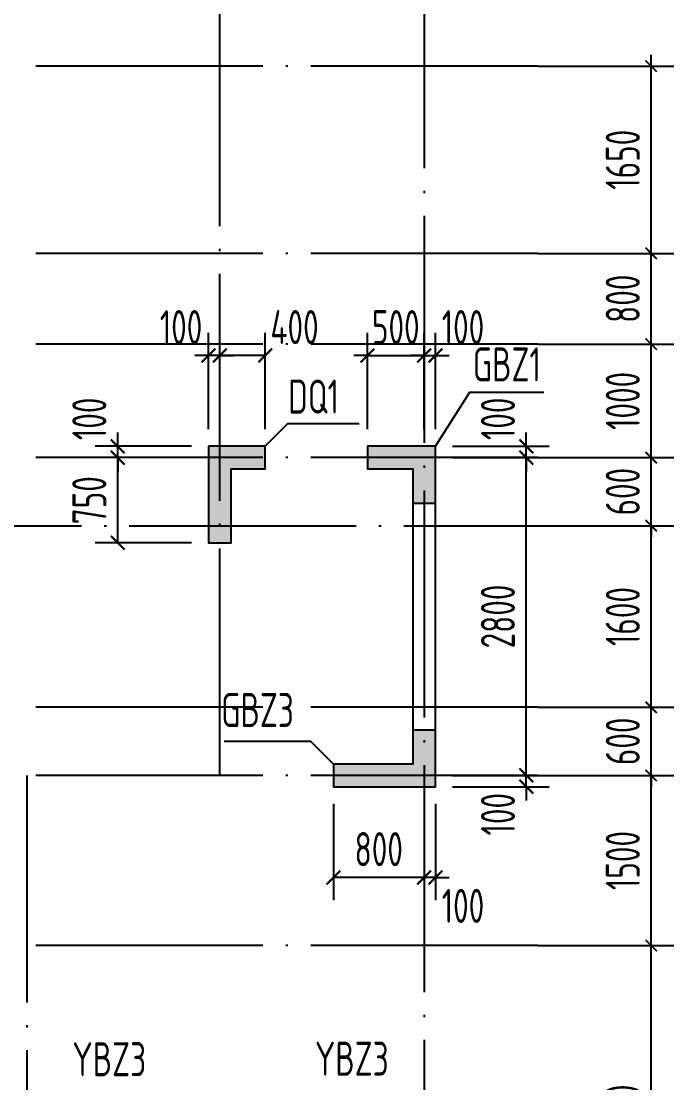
# Model space of a CAD drawing. Extents: x -1307975 to -76406, y -96289 to 379359.
# Drawn here: x -924548 to -918861, y 218360 to 227714 of the extents above; entities that cross this region are included whole.
import ezdxf
from ezdxf.enums import TextEntityAlignment as Align

# ---------------------------------------------------------------- set-up
doc = ezdxf.new("R2010")
doc.units = 0
doc.header["$LTSCALE"] = 1000
doc.linetypes.add('DOTE', pattern=[2.42, 2, -0.2, 0.02, -0.2])
doc.layers.get('0').update_dxf_attribs({"linetype": 'CONTINUOUS'})
doc.layers.get('DEFPOINTS').update_dxf_attribs({"linetype": 'CONTINUOUS'})
for name, color, linetype in [('A-AXIS', 1, 'CONTINUOUS'), ('A-DOTE', 10, 'DOTE'), ('S-Q墙实线', 6, 'CONTINUOUS'), ('S-Q墙标注', 3, 'CONTINUOUS'), ('S-X详图填充', 252, 'CONTINUOUS'), ('S-X详图实线', 4, 'CONTINUOUS'), ('S-Y一般标注', 3, 'CONTINUOUS'), ('S-Z柱编号', 6, 'CONTINUOUS')]:
    doc.layers.add(name, color=color, linetype=linetype)
doc.styles.add('TSSD_DIMENSION', font='Tssdeng.shx', dxfattribs={"width": 0.7, "bigfont": 'tssdchn.shx'})
doc.styles.add('TSSD_REIN', font='tssdeng.shx', dxfattribs={"width": 0.7, "height": 300, "bigfont": 'tssdchn.shx'})
doc.styles.add('结构文字', font='zstxt.shx', dxfattribs={"width": 0.7, "bigfont": 'zshz.shx'})
doc.dimstyles.new('STRUCK', dxfattribs={"dimtxt": 400, "dimasz": 121, "dimexe": 200, "dimexo": 150, "dimgap": 115, "dimtad": 1, "dimdec": 0, "dimdsep": 46, "dimtxsty": '结构文字', "dimblk": 'ARCHTICK', "dimcen": 400, "dimclrd": 3, "dimclre": 3, "dimclrt": 7, "dimadec": 0, "dimazin": 0, "dimtfac": 1, "dimtdec": 0, "dimtix": 1, "dimtmove": 2, "dimatfit": 3, "dimldrblk": '_DIMX', "dimfxl": 1, "dimtolj": 1, "dimtzin": 0, "dimarcsym": 0})
doc.dimstyles.new('TSSD_100_100', dxfattribs={"dimtxt": 300, "dimasz": 100, "dimexe": 100, "dimexo": 250, "dimgap": 100, "dimtad": 1, "dimdec": 0, "dimzin": 0, "dimdsep": 46, "dimtxsty": 'TSSD_DIMENSION', "dimblk": 'ARCHTICK', "dimcen": 0, "dimdle": 100, "dimclrt": 7, "dimadec": 0, "dimazin": 0, "dimtfac": 1, "dimtdec": 0, "dimtix": 1, "dimtmove": 2, "dimatfit": 3, "dimldrblk": 'ARCHTICK', "dimfxl": 1, "dimtolj": 1, "dimtzin": 0, "dimarcsym": 0})

# ---------------------------------------------------------------- blocks, each defined once
blk = doc.blocks.new('_ArchTick')
at = {"color": 0, "linetype": 'ByBlock', "const_width": 0.15}
blk.add_lwpolyline([(-0.5, -0.5), (0.5, 0.5)], dxfattribs=at)
blk = doc.blocks.new('*D315')
at = {"layer": 'DEFPOINTS', "color": 0, "transparency": 16777216}
for p in [(55600, 10900), (56600, 10900), (55600, 9400)]:
    blk.add_point(p, dxfattribs=at)
at = {"layer": 'S-Y一般标注', "color": 0, "lineweight": -2, "transparency": 16777216}
for p, q in [((56600, 9300), (56600, 11000)), ((55850, 10900), (56700, 10900)), ((55850, 9400), (56700, 9400))]:
    blk.add_line(p, q, dxfattribs=at)
at = {"layer": 'S-Y一般标注', "color": 0, "lineweight": -2, "transparency": 16777216, "xscale": 100, "yscale": 100, "zscale": 100}
for p, rotation in [((56600, 10900), 90), ((56600, 9400), 270)]:
    blk.add_blockref('_ArchTick', p, dxfattribs=dict(at, rotation=rotation))
at = {"layer": 'S-Y一般标注', "color": 7, "transparency": 16777216, "insert": (56350, 10150), "char_height": 300, "attachment_point": 5, "rotation": 90, "style": 'TSSD_DIMENSION'}
blk.add_mtext('\\A1;1500', dxfattribs=at)
blk = doc.blocks.new('*D316')
at = {"layer": 'DEFPOINTS', "color": 0, "transparency": 16777216}
for p in [(55600, 11500), (56600, 11500), (55600, 10900)]:
    blk.add_point(p, dxfattribs=at)
at = {"layer": 'S-Y一般标注', "color": 0, "lineweight": -2, "transparency": 16777216}
for p, q in [((56600, 11500), (56600, 11600)), ((55850, 11500), (56700, 11500)), ((56600, 10900), (56600, 11500)), ((55850, 10900), (56700, 10900)), ((56600, 10900), (56600, 10800))]:
    blk.add_line(p, q, dxfattribs=at)
at = {"layer": 'S-Y一般标注', "color": 0, "lineweight": -2, "transparency": 16777216, "xscale": 100, "yscale": 100, "zscale": 100}
for p, rotation in [((56600, 11500), 270), ((56600, 10900), 90)]:
    blk.add_blockref('_ArchTick', p, dxfattribs=dict(at, rotation=rotation))
at = {"layer": 'S-Y一般标注', "color": 7, "transparency": 16777216, "insert": (56350, 11200), "char_height": 300, "attachment_point": 5, "rotation": 90, "style": 'TSSD_DIMENSION'}
blk.add_mtext('\\A1;600', dxfattribs=at)
blk = doc.blocks.new('*D317')
at = {"layer": 'DEFPOINTS', "color": 0, "transparency": 16777216}
for p in [(55600, 13100.3), (56600, 13100.3), (55600, 11500)]:
    blk.add_point(p, dxfattribs=at)
at = {"layer": 'S-Y一般标注', "color": 0, "lineweight": -2, "transparency": 16777216}
for p, q in [((56600, 11400), (56600, 13200.3)), ((55850, 13100.3), (56700, 13100.3)), ((55850, 11500), (56700, 11500))]:
    blk.add_line(p, q, dxfattribs=at)
at = {"layer": 'S-Y一般标注', "color": 0, "lineweight": -2, "transparency": 16777216, "xscale": 100, "yscale": 100, "zscale": 100}
for p, rotation in [((56600, 13100.3), 90), ((56600, 11500), 270)]:
    blk.add_blockref('_ArchTick', p, dxfattribs=dict(at, rotation=rotation))
at = {"layer": 'S-Y一般标注', "color": 7, "transparency": 16777216, "insert": (56350, 12300.2), "char_height": 300, "attachment_point": 5, "rotation": 90, "style": 'TSSD_DIMENSION'}
blk.add_mtext('\\A1;1600', dxfattribs=at)
blk = doc.blocks.new('*D318')
at = {"layer": 'DEFPOINTS', "color": 0, "transparency": 16777216}
for p in [(55600, 13700), (56600, 13700), (55600, 13100.3)]:
    blk.add_point(p, dxfattribs=at)
at = {"layer": 'S-Y一般标注', "color": 0, "lineweight": -2, "transparency": 16777216}
for p, q in [((56600, 13700), (56600, 13800)), ((55850, 13700), (56700, 13700)), ((56600, 13100.3), (56600, 13700)), ((55850, 13100.3), (56700, 13100.3)), ((56600, 13100.3), (56600, 13000.3))]:
    blk.add_line(p, q, dxfattribs=at)
at = {"layer": 'S-Y一般标注', "color": 0, "lineweight": -2, "transparency": 16777216, "xscale": 100, "yscale": 100, "zscale": 100}
for p, rotation in [((56600, 13700), 270), ((56600, 13100.3), 90)]:
    blk.add_blockref('_ArchTick', p, dxfattribs=dict(at, rotation=rotation))
at = {"layer": 'S-Y一般标注', "color": 7, "transparency": 16777216, "insert": (56350, 13400.2), "char_height": 300, "attachment_point": 5, "rotation": 90, "style": 'TSSD_DIMENSION'}
blk.add_mtext('\\A1;600', dxfattribs=at)
blk = doc.blocks.new('*D319')
at = {"layer": 'DEFPOINTS', "color": 0, "transparency": 16777216}
for p in [(55600, 14700), (56600, 14700), (55600, 13700)]:
    blk.add_point(p, dxfattribs=at)
at = {"layer": 'S-Y一般标注', "color": 0, "lineweight": -2, "transparency": 16777216}
for p, q in [((56600, 13600), (56600, 14800)), ((55850, 14700), (56700, 14700)), ((55850, 13700), (56700, 13700))]:
    blk.add_line(p, q, dxfattribs=at)
at = {"layer": 'S-Y一般标注', "color": 0, "lineweight": -2, "transparency": 16777216, "xscale": 100, "yscale": 100, "zscale": 100}
for p, rotation in [((56600, 14700), 90), ((56600, 13700), 270)]:
    blk.add_blockref('_ArchTick', p, dxfattribs=dict(at, rotation=rotation))
at = {"layer": 'S-Y一般标注', "color": 7, "transparency": 16777216, "insert": (56350, 14200), "char_height": 300, "attachment_point": 5, "rotation": 90, "style": 'TSSD_DIMENSION'}
blk.add_mtext('\\A1;1000', dxfattribs=at)
blk = doc.blocks.new('*D320')
at = {"layer": 'DEFPOINTS', "color": 0, "transparency": 16777216}
for p in [(55600, 17150), (57400, 17150), (55600, 4600)]:
    blk.add_point(p, dxfattribs=at)
at = {"layer": 'S-Y一般标注', "color": 0, "lineweight": -2, "transparency": 16777216}
for p, q in [((57400, 4500), (57400, 17250)), ((55850, 17150), (57500, 17150)), ((55850, 4600), (57500, 4600))]:
    blk.add_line(p, q, dxfattribs=at)
at = {"layer": 'S-Y一般标注', "color": 0, "lineweight": -2, "transparency": 16777216, "xscale": 100, "yscale": 100, "zscale": 100}
for p, rotation in [((57400, 17150), 90), ((57400, 4600), 270)]:
    blk.add_blockref('_ArchTick', p, dxfattribs=dict(at, rotation=rotation))
at = {"layer": 'S-Y一般标注', "color": 7, "transparency": 16777216, "insert": (57150, 10875), "char_height": 300, "attachment_point": 5, "rotation": 90, "style": 'TSSD_DIMENSION'}
blk.add_mtext('\\A1;12550', dxfattribs=at)
blk = doc.blocks.new('*D321')
at = {"layer": 'DEFPOINTS', "color": 0, "transparency": 16777216}
for p in [(55600, 15500), (56600, 15500), (55600, 14700)]:
    blk.add_point(p, dxfattribs=at)
at = {"layer": 'S-Y一般标注', "color": 0, "lineweight": -2, "transparency": 16777216}
for p, q in [((56600, 14600), (56600, 15600)), ((55850, 15500), (56700, 15500)), ((55850, 14700), (56700, 14700))]:
    blk.add_line(p, q, dxfattribs=at)
at = {"layer": 'S-Y一般标注', "color": 0, "lineweight": -2, "transparency": 16777216, "xscale": 100, "yscale": 100, "zscale": 100}
for p, rotation in [((56600, 15500), 90), ((56600, 14700), 270)]:
    blk.add_blockref('_ArchTick', p, dxfattribs=dict(at, rotation=rotation))
at = {"layer": 'S-Y一般标注', "color": 7, "transparency": 16777216, "insert": (56350, 15100), "char_height": 300, "attachment_point": 5, "rotation": 90, "style": 'TSSD_DIMENSION'}
blk.add_mtext('\\A1;800', dxfattribs=at)
blk = doc.blocks.new('*D323')
at = {"layer": 'DEFPOINTS', "color": 0, "transparency": 16777216}
for p in [(55600, 9400), (56600, 9400), (55600, 6400)]:
    blk.add_point(p, dxfattribs=at)
at = {"layer": 'S-Y一般标注', "color": 0, "lineweight": -2, "transparency": 16777216}
for p, q in [((56600, 6300), (56600, 9500)), ((55850, 9400), (56700, 9400)), ((55850, 6400), (56700, 6400))]:
    blk.add_line(p, q, dxfattribs=at)
at = {"layer": 'S-Y一般标注', "color": 0, "lineweight": -2, "transparency": 16777216, "xscale": 100, "yscale": 100, "zscale": 100}
for p, rotation in [((56600, 9400), 90), ((56600, 6400), 270)]:
    blk.add_blockref('_ArchTick', p, dxfattribs=dict(at, rotation=rotation))
at = {"layer": 'S-Y一般标注', "color": 7, "transparency": 16777216, "insert": (56350, 7900), "char_height": 300, "attachment_point": 5, "rotation": 90, "style": 'TSSD_DIMENSION'}
blk.add_mtext('\\A1;3000', dxfattribs=at)
blk = doc.blocks.new('*D324')
at = {"layer": 'DEFPOINTS', "color": 0, "transparency": 16777216}
for p in [(55600, 17150), (56600, 17150), (55600, 15500)]:
    blk.add_point(p, dxfattribs=at)
at = {"layer": 'S-Y一般标注', "color": 0, "lineweight": -2, "transparency": 16777216}
for p, q in [((56600, 15400), (56600, 17250)), ((55850, 17150), (56700, 17150)), ((55850, 15500), (56700, 15500))]:
    blk.add_line(p, q, dxfattribs=at)
at = {"layer": 'S-Y一般标注', "color": 0, "lineweight": -2, "transparency": 16777216, "xscale": 100, "yscale": 100, "zscale": 100}
for p, rotation in [((56600, 17150), 90), ((56600, 15500), 270)]:
    blk.add_blockref('_ArchTick', p, dxfattribs=dict(at, rotation=rotation))
at = {"layer": 'S-Y一般标注', "color": 7, "transparency": 16777216, "insert": (56350, 16325), "char_height": 300, "attachment_point": 5, "rotation": 90, "style": 'TSSD_DIMENSION'}
blk.add_mtext('\\A1;1650', dxfattribs=at)
blk = doc.blocks.new('*D1912')
at = {"layer": 'DEFPOINTS', "color": 0, "transparency": 16777216}
for p in [(-920898.4, 221068.3), (-920098.4, 221068.3), (-920898.4, 220968.3)]:
    blk.add_point(p, dxfattribs=at)
at = {"layer": 'S-Q墙标注', "color": 3, "lineweight": -2, "transparency": 16777216}
for p, q in [((-920098.4, 221068.3), (-920098.4, 221189.3)), ((-920748.4, 221068.3), (-919898.4, 221068.3)), ((-920098.4, 220968.3), (-920098.4, 221068.3)), ((-920748.4, 220968.3), (-919898.4, 220968.3)), ((-920098.4, 220968.3), (-920098.4, 220847.3))]:
    blk.add_line(p, q, dxfattribs=at)
at = {"layer": 'S-Q墙标注', "color": 3, "lineweight": -2, "transparency": 16777216, "xscale": 121, "yscale": 121, "zscale": 121}
for p, rotation in [((-920098.4, 221068.3), 270), ((-920098.4, 220968.3), 90)]:
    blk.add_blockref('_ArchTick', p, dxfattribs=dict(at, rotation=rotation))
at = {"layer": 'S-Q墙标注', "color": 7, "transparency": 16777216, "insert": (-920348.4, 220726.3), "char_height": 300, "attachment_point": 5, "rotation": 90, "style": 'TSSD_REIN'}
blk.add_mtext('\\A1;100', dxfattribs=at)
blk = doc.blocks.new('_DIMX')
blk.add_line((-150, 0), (150, 0))
at = {"const_width": 50}
blk.add_lwpolyline([(-70, -70), (70, 70)], dxfattribs=at)
blk = doc.blocks.new('*D1913')
at = {"layer": 'DEFPOINTS', "color": 0, "transparency": 16777216}
for p in [(-920898.4, 223868.3), (-920098.4, 223868.3), (-920898.4, 221068.3)]:
    blk.add_point(p, dxfattribs=at)
at = {"layer": 'S-Q墙标注', "color": 3, "lineweight": -2, "transparency": 16777216}
for p, q in [((-920748.4, 223868.3), (-919898.4, 223868.3)), ((-920098.4, 221068.3), (-920098.4, 223868.3)), ((-920748.4, 221068.3), (-919898.4, 221068.3))]:
    blk.add_line(p, q, dxfattribs=at)
at = {"layer": 'S-Q墙标注', "color": 3, "lineweight": -2, "transparency": 16777216, "xscale": 121, "yscale": 121, "zscale": 121}
for p, rotation in [((-920098.4, 223868.3), 90), ((-920098.4, 221068.3), 270)]:
    blk.add_blockref('_ArchTick', p, dxfattribs=dict(at, rotation=rotation))
at = {"layer": 'S-Q墙标注', "color": 7, "transparency": 16777216, "insert": (-920348.4, 222468.3), "char_height": 300, "attachment_point": 5, "rotation": 90, "style": 'TSSD_REIN'}
blk.add_mtext('\\A1;2800', dxfattribs=at)
blk = doc.blocks.new('*D1914')
at = {"layer": 'DEFPOINTS', "color": 0, "transparency": 16777216}
for p in [(-920898.4, 223968.3), (-920098.4, 223968.3), (-920898.4, 223868.3)]:
    blk.add_point(p, dxfattribs=at)
at = {"layer": 'S-Q墙标注', "color": 3, "lineweight": -2, "transparency": 16777216}
for p, q in [((-920098.4, 223968.3), (-920098.4, 224089.3)), ((-920748.4, 223968.3), (-919898.4, 223968.3)), ((-920098.4, 223868.3), (-920098.4, 223968.3)), ((-920748.4, 223868.3), (-919898.4, 223868.3)), ((-920098.4, 223868.3), (-920098.4, 223747.3))]:
    blk.add_line(p, q, dxfattribs=at)
at = {"layer": 'S-Q墙标注', "color": 3, "lineweight": -2, "transparency": 16777216, "xscale": 121, "yscale": 121, "zscale": 121}
for p, rotation in [((-920098.4, 223968.3), 270), ((-920098.4, 223868.3), 90)]:
    blk.add_blockref('_ArchTick', p, dxfattribs=dict(at, rotation=rotation))
at = {"layer": 'S-Q墙标注', "color": 7, "transparency": 16777216, "insert": (-920348.4, 224210.2), "char_height": 300, "attachment_point": 5, "rotation": 90, "style": 'TSSD_REIN'}
blk.add_mtext('\\A1;100', dxfattribs=at)
blk = doc.blocks.new('*D1915')
at = {"layer": 'DEFPOINTS', "color": 0, "transparency": 16777216}
for p in [(-920998.4, 220968.3), (-920898.4, 220968.3), (-920998.4, 220168.3)]:
    blk.add_point(p, dxfattribs=at)
at = {"layer": 'S-Q墙标注', "color": 3, "lineweight": -2, "transparency": 16777216}
for p, q in [((-920998.4, 220818.3), (-920998.4, 219968.3)), ((-920898.4, 220818.3), (-920898.4, 219968.3)), ((-920998.4, 220168.3), (-921119.4, 220168.3)), ((-920898.4, 220168.3), (-920998.4, 220168.3)), ((-920898.4, 220168.3), (-920777.4, 220168.3))]:
    blk.add_line(p, q, dxfattribs=at)
at = {"layer": 'S-Q墙标注', "color": 3, "lineweight": -2, "transparency": 16777216, "xscale": 121, "yscale": 121, "zscale": 121}
blk.add_blockref('_ArchTick', (-920998.4, 220168.3), dxfattribs=at)
at = {"layer": 'S-Q墙标注', "color": 3, "lineweight": -2, "transparency": 16777216, "xscale": 121, "yscale": 121, "zscale": 121, "rotation": 180}
blk.add_blockref('_ArchTick', (-920898.4, 220168.3), dxfattribs=at)
at = {"layer": 'S-Q墙标注', "color": 7, "transparency": 16777216, "insert": (-920656.4, 219918.3), "char_height": 300, "attachment_point": 5, "style": 'TSSD_REIN'}
blk.add_mtext('\\A1;100', dxfattribs=at)
blk = doc.blocks.new('*D1916')
at = {"layer": 'DEFPOINTS', "color": 0, "transparency": 16777216}
for p in [(-921798.4, 220968.3), (-920998.4, 220968.3), (-921798.4, 220168.3)]:
    blk.add_point(p, dxfattribs=at)
at = {"layer": 'S-Q墙标注', "color": 3, "lineweight": -2, "transparency": 16777216}
for p, q in [((-921798.4, 220818.3), (-921798.4, 219968.3)), ((-920998.4, 220818.3), (-920998.4, 219968.3)), ((-920998.4, 220168.3), (-921798.4, 220168.3))]:
    blk.add_line(p, q, dxfattribs=at)
at = {"layer": 'S-Q墙标注', "color": 3, "lineweight": -2, "transparency": 16777216, "xscale": 121, "yscale": 121, "zscale": 121, "rotation": 180}
blk.add_blockref('_ArchTick', (-921798.4, 220168.3), dxfattribs=at)
at = {"layer": 'S-Q墙标注', "color": 3, "lineweight": -2, "transparency": 16777216, "xscale": 121, "yscale": 121, "zscale": 121}
blk.add_blockref('_ArchTick', (-920998.4, 220168.3), dxfattribs=at)
at = {"layer": 'S-Q墙标注', "color": 7, "transparency": 16777216, "insert": (-921398.4, 220418.3), "char_height": 300, "attachment_point": 5, "style": 'TSSD_REIN'}
blk.add_mtext('\\A1;800', dxfattribs=at)
blk = doc.blocks.new('*D1919')
at = {"layer": 'DEFPOINTS', "color": 0, "transparency": 16777216}
for p in [(-920998.4, 224768.3), (-921498.4, 223968.3), (-920998.4, 223968.3)]:
    blk.add_point(p, dxfattribs=at)
at = {"layer": 'S-Q墙标注', "color": 3, "lineweight": -2, "transparency": 16777216}
for p, q in [((-921498.4, 224118.3), (-921498.4, 224968.3)), ((-920998.4, 224118.3), (-920998.4, 224968.3)), ((-921498.4, 224768.3), (-921619.4, 224768.3)), ((-921498.4, 224768.3), (-920998.4, 224768.3)), ((-920998.4, 224768.3), (-920877.4, 224768.3))]:
    blk.add_line(p, q, dxfattribs=at)
at = {"layer": 'S-Q墙标注', "color": 3, "lineweight": -2, "transparency": 16777216, "xscale": 121, "yscale": 121, "zscale": 121}
blk.add_blockref('_ArchTick', (-921498.4, 224768.3), dxfattribs=at)
at = {"layer": 'S-Q墙标注', "color": 3, "lineweight": -2, "transparency": 16777216, "xscale": 121, "yscale": 121, "zscale": 121, "rotation": 180}
blk.add_blockref('_ArchTick', (-920998.4, 224768.3), dxfattribs=at)
at = {"layer": 'S-Q墙标注', "color": 7, "transparency": 16777216, "insert": (-921248.4, 225018.3), "char_height": 300, "attachment_point": 5, "style": 'TSSD_REIN'}
blk.add_mtext('\\A1;500', dxfattribs=at)
blk = doc.blocks.new('*D1920')
at = {"layer": 'DEFPOINTS', "color": 0, "transparency": 16777216}
for p in [(-920898.4, 224768.3), (-920998.4, 223968.3), (-920898.4, 223968.3)]:
    blk.add_point(p, dxfattribs=at)
at = {"layer": 'S-Q墙标注', "color": 3, "lineweight": -2, "transparency": 16777216}
for p, q in [((-920998.4, 224118.3), (-920998.4, 224968.3)), ((-920898.4, 224118.3), (-920898.4, 224968.3)), ((-920998.4, 224768.3), (-921119.4, 224768.3)), ((-920998.4, 224768.3), (-920898.4, 224768.3)), ((-920898.4, 224768.3), (-920777.4, 224768.3))]:
    blk.add_line(p, q, dxfattribs=at)
at = {"layer": 'S-Q墙标注', "color": 3, "lineweight": -2, "transparency": 16777216, "xscale": 121, "yscale": 121, "zscale": 121}
blk.add_blockref('_ArchTick', (-920998.4, 224768.3), dxfattribs=at)
at = {"layer": 'S-Q墙标注', "color": 3, "lineweight": -2, "transparency": 16777216, "xscale": 121, "yscale": 121, "zscale": 121, "rotation": 180}
blk.add_blockref('_ArchTick', (-920898.4, 224768.3), dxfattribs=at)
at = {"layer": 'S-Q墙标注', "color": 7, "transparency": 16777216, "insert": (-920656.4, 225018.3), "char_height": 300, "attachment_point": 5, "style": 'TSSD_REIN'}
blk.add_mtext('\\A1;100', dxfattribs=at)
blk = doc.blocks.new('*D1931')
at = {"layer": 'DEFPOINTS', "color": 0, "transparency": 16777216}
for p in [(-923698.4, 223868.3), (-922898.4, 223868.3), (-922898.4, 223118.3)]:
    blk.add_point(p, dxfattribs=at)
at = {"layer": 'S-Q墙标注', "color": 3, "lineweight": -2, "transparency": 16777216}
for p, q in [((-923048.4, 223868.3), (-923898.4, 223868.3)), ((-923698.4, 223118.3), (-923698.4, 223868.3)), ((-923048.4, 223118.3), (-923898.4, 223118.3))]:
    blk.add_line(p, q, dxfattribs=at)
at = {"layer": 'S-Q墙标注', "color": 3, "lineweight": -2, "transparency": 16777216, "xscale": 121, "yscale": 121, "zscale": 121}
for p, rotation in [((-923698.4, 223868.3), 90), ((-923698.4, 223118.3), 270)]:
    blk.add_blockref('_ArchTick', p, dxfattribs=dict(at, rotation=rotation))
at = {"layer": 'S-Q墙标注', "color": 7, "transparency": 16777216, "insert": (-923948.4, 223493.3), "char_height": 300, "attachment_point": 5, "rotation": 90, "style": 'TSSD_REIN'}
blk.add_mtext('\\A1;750', dxfattribs=at)
blk = doc.blocks.new('*D1932')
at = {"layer": 'DEFPOINTS', "color": 0, "transparency": 16777216}
for p in [(-923698.4, 223968.3), (-922898.4, 223968.3), (-922898.4, 223868.3)]:
    blk.add_point(p, dxfattribs=at)
at = {"layer": 'S-Q墙标注', "color": 3, "lineweight": -2, "transparency": 16777216}
for p, q in [((-923698.4, 223968.3), (-923698.4, 224089.3)), ((-923048.4, 223968.3), (-923898.4, 223968.3)), ((-923698.4, 223868.3), (-923698.4, 223968.3)), ((-923048.4, 223868.3), (-923898.4, 223868.3)), ((-923698.4, 223868.3), (-923698.4, 223747.3))]:
    blk.add_line(p, q, dxfattribs=at)
at = {"layer": 'S-Q墙标注', "color": 3, "lineweight": -2, "transparency": 16777216, "xscale": 121, "yscale": 121, "zscale": 121}
for p, rotation in [((-923698.4, 223968.3), 270), ((-923698.4, 223868.3), 90)]:
    blk.add_blockref('_ArchTick', p, dxfattribs=dict(at, rotation=rotation))
at = {"layer": 'S-Q墙标注', "color": 7, "transparency": 16777216, "insert": (-923948.4, 224210.2), "char_height": 300, "attachment_point": 5, "rotation": 90, "style": 'TSSD_REIN'}
blk.add_mtext('\\A1;100', dxfattribs=at)
blk = doc.blocks.new('*D1933')
at = {"layer": 'DEFPOINTS', "color": 0, "transparency": 16777216}
for p in [(-922798.4, 224768.3), (-922798.4, 223968.3), (-922398.5, 223968.3)]:
    blk.add_point(p, dxfattribs=at)
at = {"layer": 'S-Q墙标注', "color": 3, "lineweight": -2, "transparency": 16777216}
for p, q in [((-922798.4, 224118.3), (-922798.4, 224968.3)), ((-922398.5, 224118.3), (-922398.5, 224968.3)), ((-922398.5, 224768.3), (-922798.4, 224768.3))]:
    blk.add_line(p, q, dxfattribs=at)
at = {"layer": 'S-Q墙标注', "color": 3, "lineweight": -2, "transparency": 16777216, "xscale": 121, "yscale": 121, "zscale": 121, "rotation": 180}
blk.add_blockref('_ArchTick', (-922798.4, 224768.3), dxfattribs=at)
at = {"layer": 'S-Q墙标注', "color": 3, "lineweight": -2, "transparency": 16777216, "xscale": 121, "yscale": 121, "zscale": 121}
blk.add_blockref('_ArchTick', (-922398.5, 224768.3), dxfattribs=at)
at = {"layer": 'S-Q墙标注', "color": 7, "transparency": 16777216, "insert": (-922140.4, 225018.3), "char_height": 300, "attachment_point": 5, "style": 'TSSD_REIN'}
blk.add_mtext('\\A1;400', dxfattribs=at)
blk = doc.blocks.new('*D1934')
at = {"layer": 'DEFPOINTS', "color": 0, "transparency": 16777216}
for p in [(-922898.4, 224768.3), (-922898.4, 223968.3), (-922798.4, 223968.3)]:
    blk.add_point(p, dxfattribs=at)
at = {"layer": 'S-Q墙标注', "color": 3, "lineweight": -2, "transparency": 16777216}
for p, q in [((-922898.4, 224118.3), (-922898.4, 224968.3)), ((-922798.4, 224118.3), (-922798.4, 224968.3)), ((-922898.4, 224768.3), (-923019.4, 224768.3)), ((-922798.4, 224768.3), (-922898.4, 224768.3)), ((-922798.4, 224768.3), (-922677.4, 224768.3))]:
    blk.add_line(p, q, dxfattribs=at)
at = {"layer": 'S-Q墙标注', "color": 3, "lineweight": -2, "transparency": 16777216, "xscale": 121, "yscale": 121, "zscale": 121}
blk.add_blockref('_ArchTick', (-922898.4, 224768.3), dxfattribs=at)
at = {"layer": 'S-Q墙标注', "color": 3, "lineweight": -2, "transparency": 16777216, "xscale": 121, "yscale": 121, "zscale": 121, "rotation": 180}
blk.add_blockref('_ArchTick', (-922798.4, 224768.3), dxfattribs=at)
at = {"layer": 'S-Q墙标注', "color": 7, "transparency": 16777216, "insert": (-923140.3, 225018.3), "char_height": 300, "attachment_point": 5, "style": 'TSSD_REIN'}
blk.add_mtext('\\A1;100', dxfattribs=at)
blk = doc.blocks.new('20210726.16395156')
at = {"layer": 'A-AXIS'}
for p, q in [((55600, 17150), (58400, 17150)), ((55600, 15500), (58400, 15500)), ((55600, 14700), (58400, 14700)), ((55600, 13700), (58400, 13700)), ((55600, 13100.3), (58400, 13100.3)), ((55600, 11500), (58400, 11500)), ((55600, 10900), (58400, 10900)), ((55600, 9400), (58400, 9400))]:
    blk.add_line(p, q, dxfattribs=at)
at = {"layer": 'A-DOTE'}
for p, q in [((52800, 10900), (52800, 18249.9)), ((54600, 18249.9), (54600, 3600)), ((55600, 17150), (3600, 17150)), ((55600, 15500), (3600, 15500)), ((55600, 14700), (3600, 14700)), ((55600, 13700), (3600, 13700)), ((3600, 13100.3), (55600, 13100.3)), ((55600, 11500), (3600, 11500)), ((55600, 10900), (3600, 10900)), ((51100, 10900), (51100, 3600)), ((55600, 9400), (3600, 9400))]:
    blk.add_line(p, q, dxfattribs=at)
at = {"layer": 'S-Y一般标注'}
for base, p1, p2, picture, middle in [((57400, 17150), (55600, 4600), (55600, 17150), '*D320', (57150, 10875)), ((56600, 17150), (55600, 15500), (55600, 17150), '*D324', (56350, 16325)), ((56600, 15500), (55600, 14700), (55600, 15500), '*D321', (56350, 15100)), ((56600, 14700), (55600, 13700), (55600, 14700), '*D319', (56350, 14200)), ((56600, 13700), (55600, 13100.3), (55600, 13700), '*D318', (56350, 13400.2)), ((56600, 13100.3), (55600, 11500), (55600, 13100.3), '*D317', (56350, 12300.2)), ((56600, 11500), (55600, 10900), (55600, 11500), '*D316', (56350, 11200)), ((56600, 10900), (55600, 9400), (55600, 10900), '*D315', (56350, 10150)), ((56600, 9400), (55600, 6400), (55600, 9400), '*D323', (56350, 7900))]:
    dim = blk.add_linear_dim(base=base, p1=p1, p2=p2, angle=90, dimstyle='TSSD_100_100', dxfattribs=at)
    dim.commit()
    dim.dimension.update_dxf_attribs({"geometry": picture, "text_midpoint": middle})

msp = doc.modelspace()

# ---------------------------------------------------------------- hatches: boundary and pattern name
at = {"layer": 'S-X详图填充'}
h = msp.add_hatch(color=256, dxfattribs=at)
h.dxf.hatch_style = 1
h.paths.add_polyline_path([(-922898.37, 223968.25), (-922898.37, 223118.28), (-922698.37, 223118.28), (-922698.37, 223768.25), (-922398.46, 223768.25), (-922398.46, 223968.25)])
h = msp.add_hatch(color=256, dxfattribs=at)
h.dxf.hatch_style = 1
h.paths.add_polyline_path([(-921098.36, 223468.25), (-920898.36, 223468.25), (-920898.36, 223968.25), (-921498.36, 223968.25), (-921498.36, 223768.25), (-921098.36, 223768.25)])
h = msp.add_hatch(color=256, dxfattribs=at)
h.dxf.hatch_style = 1
h.paths.add_polyline_path([(-920898.36, 221468.26), (-921098.36, 221468.26), (-921098.36, 221168.26), (-921798.36, 221168.26), (-921798.36, 220968.26), (-920898.36, 220968.26)])

# ---------------------------------------------------------------- linework, layer by layer
at = {"layer": 'S-Q墙实线'}
for points in [[(-922898.37, 223968.25), (-922898.37, 223118.28), (-922698.37, 223118.28), (-922698.37, 223768.25), (-922398.46, 223768.25), (-922398.46, 223968.25)], [(-921098.36, 221168.26), (-921798.36, 221168.26), (-921798.36, 220968.26), (-920898.36, 220968.26), (-920898.36, 223968.25), (-921498.36, 223968.25), (-921498.36, 223768.25), (-921098.36, 223768.25)]]:
    msp.add_lwpolyline(points, close=True, dxfattribs=at)
at = {"layer": 'S-X详图实线'}
for points in [[(-922898.37, 223968.25), (-922898.37, 223118.28), (-922698.37, 223118.28), (-922698.37, 223768.25), (-922398.46, 223768.25), (-922398.46, 223968.25), (-922898.37, 223968.25)], [(-921098.36, 223468.25), (-920898.36, 223468.25), (-920898.36, 223968.25), (-921498.36, 223968.25), (-921498.36, 223768.25), (-921098.36, 223768.25), (-921098.36, 223468.25)], [(-920898.36, 221468.26), (-921098.36, 221468.26), (-921098.36, 221168.26), (-921798.36, 221168.26), (-921798.36, 220968.26), (-920898.36, 220968.26), (-920898.36, 221468.26)]]:
    msp.add_lwpolyline(points, close=True, dxfattribs=at)
at = {"layer": 'S-Z柱编号', "color": 7}
for points in [[(-920898.36, 223968.25), (-920595.57, 224445.27), (-919943.99, 224445.27)], [(-922398.46, 223968.25), (-922198.46, 224168.25), (-921570.98, 224168.25)], [(-921798.36, 221168.26), (-921998.36, 221368.26), (-922759.44, 221368.26)]]:
    msp.add_lwpolyline(points, dxfattribs=at)

# ---------------------------------------------------------------- block references
at = {"layer": 'A-DOTE'}
msp.add_blockref('20210726.16395156', (-975598.36, 210168.21), dxfattribs=at)

# ---------------------------------------------------------------- texts
at = {"layer": 'S-Z柱编号', "color": 7, "style": 'TSSD_REIN', "width": 0.7}
for s, p in [('GBZ1', (-920569.57, 224449.75)), ('DQ1', (-922196.59, 224166.53)), ('GBZ3', (-922786.32, 221404.5)), ('YBZ3', (-924098.37, 218327.54)), ('YBZ3', (-921961.2, 218331.96))]:
    msp.add_text(s, height=300, dxfattribs=at).set_placement(p, align=Align.BOTTOM_LEFT)

# ---------------------------------------------------------------- dimensions: what is measured, and where the dimension line sits
at = {"layer": 'S-Q墙标注'}
for base, p1, p2, angle, picture, middle in [((-922898.37, 224768.25), (-922798.36, 223968.25), (-922898.37, 223968.25), 180, '*D1934', (-923140.3, 225018.25)), ((-922798.36, 224768.25), (-922398.46, 223968.25), (-922798.36, 223968.25), 180, '*D1933', (-922140.38, 225018.25)), ((-923698.37, 223968.25), (-922898.37, 223868.25), (-922898.37, 223968.25), 90, '*D1932', (-923948.37, 224210.18)), ((-920098.36, 223968.25), (-920898.36, 223868.25), (-920898.36, 223968.25), 90, '*D1914', (-920348.36, 224210.18)), ((-920098.36, 221068.25), (-920898.36, 220968.26), (-920898.36, 221068.25), 90, '*D1912', (-920348.36, 220726.33)), ((-920998.36, 220168.26), (-920898.36, 220968.26), (-920998.36, 220968.26), 180, '*D1915', (-920656.44, 219918.26))]:
    dim = msp.add_linear_dim(base=base, p1=p1, p2=p2, angle=angle, dimstyle='STRUCK', override={"dimtxt": 300, "dimgap": 100, "dimtxsty": 'TSSD_REIN'}, dxfattribs=at)
    dim.commit()
    dim.dimension.update_dxf_attribs({"geometry": picture, "text_midpoint": middle, "dimtype": 160})
dim = msp.add_linear_dim(base=(-920998.36, 224768.25), p1=(-921498.36, 223968.25), p2=(-920998.36, 223968.25), dimstyle='STRUCK', override={"dimtxt": 300, "dimgap": 100, "dimtxsty": 'TSSD_REIN'}, dxfattribs=at)
dim.commit()
dim.dimension.update_dxf_attribs({"geometry": '*D1919', "text_midpoint": (-921248.36, 225018.25)})
dim = msp.add_linear_dim(base=(-920898.35, 224768.25), p1=(-920998.36, 223968.25), p2=(-920898.35, 223968.25), dimstyle='STRUCK', override={"dimtxt": 300, "dimgap": 100, "dimtxsty": 'TSSD_REIN'}, dxfattribs=at)
dim.commit()
dim.dimension.update_dxf_attribs({"geometry": '*D1920', "text_midpoint": (-920656.43, 225018.25), "dimtype": 160})
for base, p1, p2, angle, picture, middle in [((-923698.37, 223868.25), (-922898.37, 223118.28), (-922898.37, 223868.25), 90, '*D1931', (-923948.37, 223493.27)), ((-920098.36, 223868.25), (-920898.36, 221068.25), (-920898.36, 223868.25), 90, '*D1913', (-920348.36, 222468.25)), ((-921798.36, 220168.26), (-920998.36, 220968.26), (-921798.36, 220968.26), 180, '*D1916', (-921398.36, 220418.26))]:
    dim = msp.add_linear_dim(base=base, p1=p1, p2=p2, angle=angle, dimstyle='STRUCK', override={"dimtxt": 300, "dimgap": 100, "dimtxsty": 'TSSD_REIN'}, dxfattribs=at)
    dim.commit()
    dim.dimension.update_dxf_attribs({"geometry": picture, "text_midpoint": middle})

doc.saveas('drawing.dxf')
